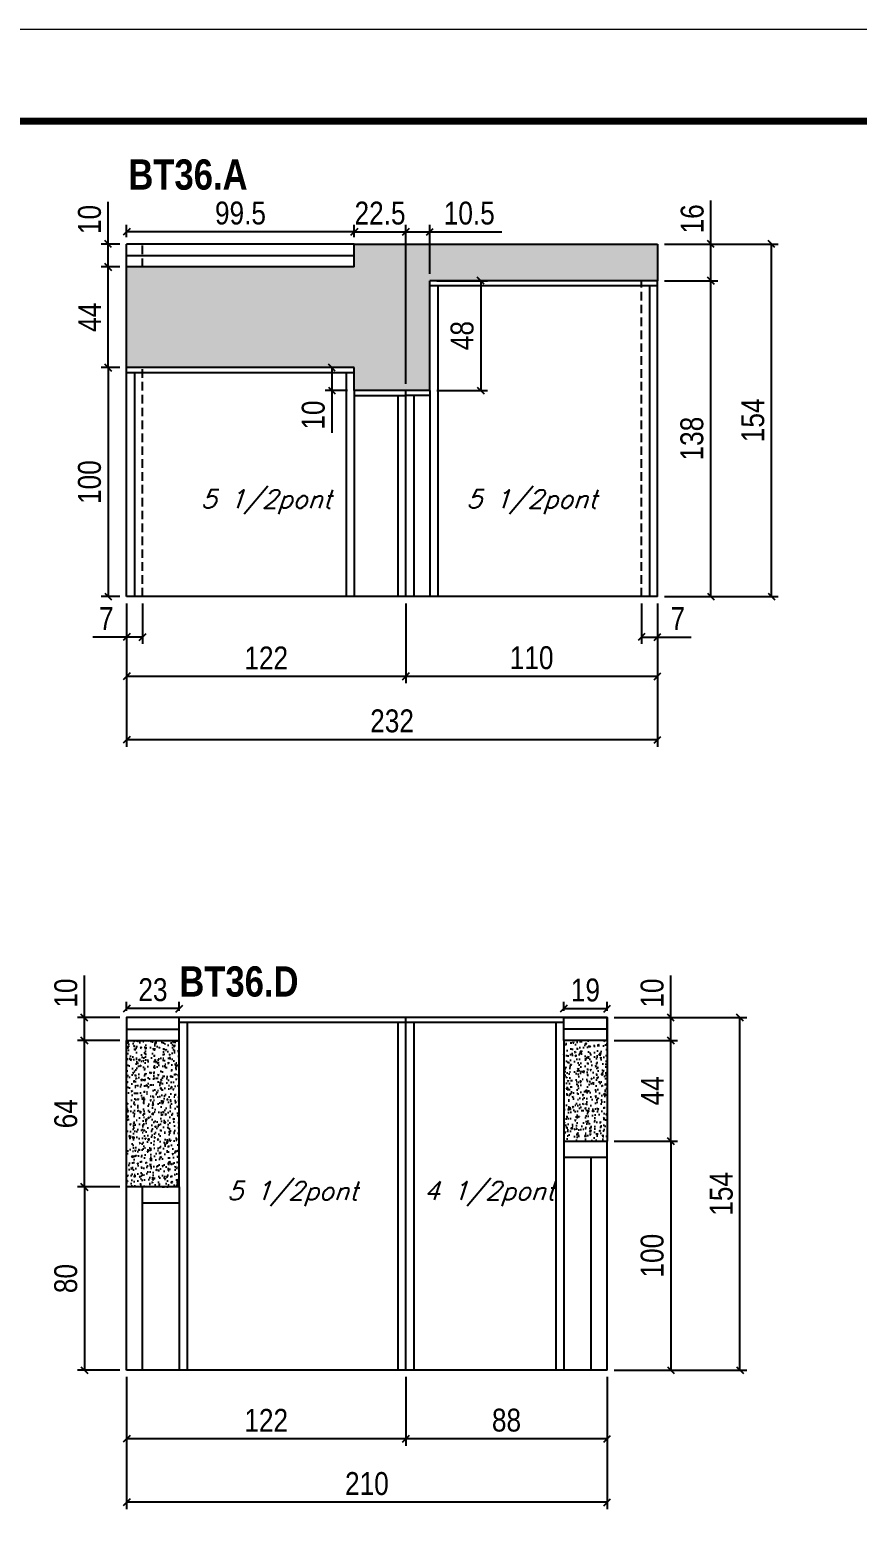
# Model space of a CAD drawing. Extents: x 3309 to 9590, y -2522 to 14608.
# Drawn here: x 7258 to 7619, y 5920 to 6568 of the extents above; entities that cross this region are included whole.
import ezdxf

# ---------------------------------------------------------------- set-up
doc = ezdxf.new("R2010")
doc.units = 0
doc.linetypes.add('DASHED', pattern=[0.75, 0.5, -0.25])
doc.linetypes.add('HIDDEN', pattern=[0.375, 0.25, -0.125])
for name, color, linetype in [('COTA', 241, 'Continuous'), ('NOMENCLATURA', 7, 'Continuous'), ('Painéis', 200, 'Continuous'), ('SARR_2.2x10', 60, 'Continuous'), ('SARR_2.2x7', 40, 'Continuous'), ('SARR_3.5x7', 81, 'Continuous'), ('texto', 7, 'Continuous')]:
    doc.layers.add(name, color=color, linetype=linetype)
doc.layers.add('Folhas', color=255, linetype='Continuous', lineweight=9)
doc.layers.add('SARRAFO DE PRESSAO', color=251, linetype='DASHED', lineweight=9)
doc.styles.add('COTA TECNICA', font='techl___.ttf', dxfattribs={"height": 10})
doc.styles.add('Romans', font='romans.shx')
doc.styles.add('TECNICA', font='techb___.ttf', dxfattribs={"height": 10})
doc.dimstyles.new('PAINEL', dxfattribs={"dimtxt": 10, "dimasz": 3, "dimexe": 3, "dimexo": 3, "dimgap": 3, "dimtad": 1, "dimdec": 1, "dimzin": 12, "dimdsep": 46, "dimtxsty": 'COTA TECNICA', "dimblk1": 'OBLIQUE', "dimblk2": 'OBLIQUE', "dimsah": 1, "dimcen": 0.9, "dimclrd": 4, "dimclre": 4, "dimclrt": 240, "dimadec": 1, "dimazin": 3, "dimtfac": 1, "dimtdec": 1, "dimtmove": 0, "dimatfit": 3, "dimfxl": 1, "dimtolj": 1, "dimtzin": 12, "dimarcsym": 0})

# ---------------------------------------------------------------- blocks, each defined once
blk = doc.blocks.new('9999999999')
at = {"layer": 'Folhas'}
blk.add_lwpolyline([(98138.98, 34190.21), (99623.98, 34190.21), (99623.98, 35240.21), (98138.98, 35240.21)], close=True, dxfattribs=at)
at = {"layer": 'Folhas', "color": 30, "const_width": 3}
blk.add_lwpolyline([(98213.98, 34230.21), (99583.98, 34230.21), (99583.98, 35200.21), (98213.98, 35200.21)], close=True, dxfattribs=at)
blk = doc.blocks.new('_Oblique')
at = {"color": 0, "linetype": 'ByBlock', "lineweight": -2}
blk.add_line((-0.5, -0.5), (0.5, 0.5), dxfattribs=at)
blk = doc.blocks.new('*D968')
at = {"layer": 'COTA', "color": 4, "linetype": 'ByBlock', "lineweight": -2, "transparency": 16777216}
for p, q in [((7422.17, 6317.17), (7422.17, 6282.29)), ((7532.17, 6317.17), (7532.17, 6282.29)), ((7532.17, 6285.29), (7422.17, 6285.29))]:
    blk.add_line(p, q, dxfattribs=at)
at = {"layer": 'Defpoints', "color": 0, "linetype": 'ByBlock', "transparency": 16777216}
for p in [(7422.17, 6320.17), (7532.17, 6320.17), (7422.17, 6285.29)]:
    blk.add_point(p, dxfattribs=at)
at = {"layer": 'COTA', "color": 4, "linetype": 'ByBlock', "lineweight": -2, "transparency": 16777216, "xscale": 3, "yscale": 3, "zscale": 3, "rotation": 180}
blk.add_blockref('_Oblique', (7422.17, 6285.29), dxfattribs=at)
at = {"layer": 'COTA', "color": 4, "linetype": 'ByBlock', "lineweight": -2, "transparency": 16777216, "xscale": 3, "yscale": 3, "zscale": 3}
blk.add_blockref('_Oblique', (7532.17, 6285.29), dxfattribs=at)
at = {"layer": 'COTA', "color": 240, "linetype": 'ByBlock', "transparency": 16777216, "insert": (7477.17, 6293.39), "char_height": 10, "attachment_point": 5, "style": 'COTA TECNICA'}
blk.add_mtext('\\A1;110', dxfattribs=at)
blk = doc.blocks.new('*D969')
at = {"layer": 'COTA', "color": 4, "linetype": 'ByBlock', "lineweight": -2, "transparency": 16777216}
for p, q in [((7300.17, 6317.17), (7300.17, 6282.29)), ((7422.17, 6317.17), (7422.17, 6282.29)), ((7422.17, 6285.29), (7300.17, 6285.29))]:
    blk.add_line(p, q, dxfattribs=at)
at = {"layer": 'Defpoints', "color": 0, "linetype": 'ByBlock', "transparency": 16777216}
for p in [(7300.17, 6320.17), (7422.17, 6320.17), (7300.17, 6285.29)]:
    blk.add_point(p, dxfattribs=at)
at = {"layer": 'COTA', "color": 4, "linetype": 'ByBlock', "lineweight": -2, "transparency": 16777216, "xscale": 3, "yscale": 3, "zscale": 3, "rotation": 180}
blk.add_blockref('_Oblique', (7300.17, 6285.29), dxfattribs=at)
at = {"layer": 'COTA', "color": 4, "linetype": 'ByBlock', "lineweight": -2, "transparency": 16777216, "xscale": 3, "yscale": 3, "zscale": 3}
blk.add_blockref('_Oblique', (7422.17, 6285.29), dxfattribs=at)
at = {"layer": 'COTA', "color": 240, "linetype": 'ByBlock', "transparency": 16777216, "insert": (7361.17, 6293.35), "char_height": 10, "attachment_point": 5, "style": 'COTA TECNICA'}
blk.add_mtext('\\A1;122', dxfattribs=at)
blk = doc.blocks.new('*D970')
at = {"layer": 'COTA', "color": 4, "linetype": 'ByBlock', "lineweight": -2, "transparency": 16777216}
for p, q in [((7300.17, 6317.17), (7300.17, 6254.58)), ((7532.17, 6317.17), (7532.17, 6254.58)), ((7532.17, 6257.58), (7300.17, 6257.58))]:
    blk.add_line(p, q, dxfattribs=at)
at = {"layer": 'Defpoints', "color": 0, "linetype": 'ByBlock', "transparency": 16777216}
for p in [(7300.17, 6320.17), (7532.17, 6320.17), (7300.17, 6257.58)]:
    blk.add_point(p, dxfattribs=at)
at = {"layer": 'COTA', "color": 4, "linetype": 'ByBlock', "lineweight": -2, "transparency": 16777216, "xscale": 3, "yscale": 3, "zscale": 3, "rotation": 180}
blk.add_blockref('_Oblique', (7300.17, 6257.58), dxfattribs=at)
at = {"layer": 'COTA', "color": 4, "linetype": 'ByBlock', "lineweight": -2, "transparency": 16777216, "xscale": 3, "yscale": 3, "zscale": 3}
blk.add_blockref('_Oblique', (7532.17, 6257.58), dxfattribs=at)
at = {"layer": 'COTA', "color": 240, "linetype": 'ByBlock', "transparency": 16777216, "insert": (7416.17, 6265.8), "char_height": 10, "attachment_point": 5, "style": 'COTA TECNICA'}
blk.add_mtext('\\A1;232', dxfattribs=at)
blk = doc.blocks.new('*D971')
at = {"layer": 'COTA', "color": 4, "lineweight": -2, "transparency": 16777216}
for p, q in [((7535.17, 6458.17), (7558.47, 6458.17)), ((7555.47, 6320.17), (7555.47, 6458.17)), ((7535.17, 6320.17), (7558.47, 6320.17))]:
    blk.add_line(p, q, dxfattribs=at)
at = {"layer": 'Defpoints', "color": 0, "transparency": 16777216}
for p in [(7532.17, 6458.17), (7555.47, 6458.17), (7532.17, 6320.17)]:
    blk.add_point(p, dxfattribs=at)
at = {"layer": 'COTA', "color": 4, "lineweight": -2, "transparency": 16777216, "xscale": 3, "yscale": 3, "zscale": 3}
for p, rotation in [((7555.47, 6458.17), 90), ((7555.47, 6320.17), 270)]:
    blk.add_blockref('_Oblique', p, dxfattribs=dict(at, rotation=rotation))
at = {"layer": 'COTA', "color": 240, "transparency": 16777216, "insert": (7547.23, 6389.17), "char_height": 10, "attachment_point": 5, "rotation": 90, "style": 'COTA TECNICA'}
blk.add_mtext('\\A1;138', dxfattribs=at)
blk = doc.blocks.new('*D972')
at = {"layer": 'COTA', "color": 4, "lineweight": -2, "transparency": 16777216}
for p, q in [((7300.17, 6317.17), (7300.17, 6299.47)), ((7307.17, 6317.17), (7307.17, 6299.47)), ((7300.17, 6302.47), (7285.44, 6302.47)), ((7307.17, 6302.47), (7300.17, 6302.47))]:
    blk.add_line(p, q, dxfattribs=at)
at = {"layer": 'Defpoints', "color": 0, "transparency": 16777216}
for p in [(7300.17, 6320.17), (7307.17, 6320.17), (7300.17, 6302.47)]:
    blk.add_point(p, dxfattribs=at)
at = {"layer": 'COTA', "color": 4, "lineweight": -2, "transparency": 16777216, "xscale": 3, "yscale": 3, "zscale": 3, "rotation": 180}
blk.add_blockref('_Oblique', (7300.17, 6302.47), dxfattribs=at)
at = {"layer": 'COTA', "color": 4, "lineweight": -2, "transparency": 16777216, "xscale": 3, "yscale": 3, "zscale": 3}
blk.add_blockref('_Oblique', (7307.17, 6302.47), dxfattribs=at)
at = {"layer": 'COTA', "color": 240, "transparency": 16777216, "insert": (7291.3, 6310.54), "char_height": 10, "attachment_point": 5, "style": 'COTA TECNICA'}
blk.add_mtext('\\A1;7', dxfattribs=at)
blk = doc.blocks.new('*D973')
at = {"layer": 'COTA', "color": 4, "lineweight": -2, "transparency": 16777216}
for p, q in [((7525.17, 6317.17), (7525.17, 6299.47)), ((7532.17, 6317.17), (7532.17, 6299.47)), ((7525.17, 6302.47), (7532.17, 6302.47)), ((7532.17, 6302.47), (7546.9, 6302.47))]:
    blk.add_line(p, q, dxfattribs=at)
at = {"layer": 'Defpoints', "color": 0, "transparency": 16777216}
for p in [(7525.17, 6320.17), (7532.17, 6320.17), (7532.17, 6302.47)]:
    blk.add_point(p, dxfattribs=at)
at = {"layer": 'COTA', "color": 4, "lineweight": -2, "transparency": 16777216, "xscale": 3, "yscale": 3, "zscale": 3, "rotation": 180}
blk.add_blockref('_Oblique', (7525.17, 6302.47), dxfattribs=at)
at = {"layer": 'COTA', "color": 4, "lineweight": -2, "transparency": 16777216, "xscale": 3, "yscale": 3, "zscale": 3}
blk.add_blockref('_Oblique', (7532.17, 6302.47), dxfattribs=at)
at = {"layer": 'COTA', "color": 240, "transparency": 16777216, "insert": (7541.03, 6310.54), "char_height": 10, "attachment_point": 5, "style": 'COTA TECNICA'}
blk.add_mtext('\\A1;7', dxfattribs=at)
blk = doc.blocks.new('*D974')
at = {"layer": 'COTA', "color": 4, "lineweight": -2, "transparency": 16777216}
for p, q in [((7555.47, 6474.17), (7555.47, 6493.19)), ((7535.17, 6474.17), (7558.47, 6474.17)), ((7555.47, 6458.17), (7555.47, 6474.17)), ((7535.17, 6458.17), (7558.47, 6458.17))]:
    blk.add_line(p, q, dxfattribs=at)
at = {"layer": 'Defpoints', "color": 0, "transparency": 16777216}
for p in [(7532.17, 6474.17), (7555.47, 6474.17), (7532.17, 6458.17)]:
    blk.add_point(p, dxfattribs=at)
at = {"layer": 'COTA', "color": 4, "lineweight": -2, "transparency": 16777216, "xscale": 3, "yscale": 3, "zscale": 3}
for p, rotation in [((7555.47, 6474.17), 90), ((7555.47, 6458.17), 270)]:
    blk.add_blockref('_Oblique', p, dxfattribs=dict(at, rotation=rotation))
at = {"layer": 'COTA', "color": 240, "transparency": 16777216, "insert": (7547.37, 6485.18), "char_height": 10, "attachment_point": 5, "rotation": 90, "style": 'COTA TECNICA'}
blk.add_mtext('\\A1;16', dxfattribs=at)
blk = doc.blocks.new('*D975')
at = {"layer": 'COTA', "color": 4, "lineweight": -2, "transparency": 16777216}
for p, q in [((7297.17, 6420.17), (7289.09, 6420.17)), ((7292.09, 6420.17), (7292.09, 6320.17)), ((7297.17, 6320.17), (7289.09, 6320.17))]:
    blk.add_line(p, q, dxfattribs=at)
at = {"layer": 'Defpoints', "color": 0, "transparency": 16777216}
for p in [(7300.17, 6420.17), (7292.09, 6320.17), (7300.17, 6320.17)]:
    blk.add_point(p, dxfattribs=at)
at = {"layer": 'COTA', "color": 4, "lineweight": -2, "transparency": 16777216, "xscale": 3, "yscale": 3, "zscale": 3}
for p, rotation in [((7292.09, 6420.17), 90), ((7292.09, 6320.17), 270)]:
    blk.add_blockref('_Oblique', p, dxfattribs=dict(at, rotation=rotation))
at = {"layer": 'COTA', "color": 240, "transparency": 16777216, "insert": (7283.99, 6370.17), "char_height": 10, "attachment_point": 5, "rotation": 90, "style": 'COTA TECNICA'}
blk.add_mtext('\\A1;100', dxfattribs=at)
blk = doc.blocks.new('*D976')
at = {"layer": 'COTA', "color": 4, "lineweight": -2, "transparency": 16777216}
for p, q in [((7297.17, 6464.17), (7289.09, 6464.17)), ((7292.09, 6420.17), (7292.09, 6464.17)), ((7297.17, 6420.17), (7289.09, 6420.17))]:
    blk.add_line(p, q, dxfattribs=at)
at = {"layer": 'Defpoints', "color": 0, "transparency": 16777216}
for p in [(7292.09, 6464.17), (7300.17, 6464.17), (7300.17, 6420.17)]:
    blk.add_point(p, dxfattribs=at)
at = {"layer": 'COTA', "color": 4, "lineweight": -2, "transparency": 16777216, "xscale": 3, "yscale": 3, "zscale": 3}
for p, rotation in [((7292.09, 6464.17), 90), ((7292.09, 6420.17), 270)]:
    blk.add_blockref('_Oblique', p, dxfattribs=dict(at, rotation=rotation))
at = {"layer": 'COTA', "color": 240, "transparency": 16777216, "insert": (7284.02, 6442.17), "char_height": 10, "attachment_point": 5, "rotation": 90, "style": 'COTA TECNICA'}
blk.add_mtext('\\A1;44', dxfattribs=at)
blk = doc.blocks.new('*D977')
at = {"layer": 'COTA', "color": 4, "lineweight": -2, "transparency": 16777216}
for p, q in [((7292.09, 6474.17), (7292.09, 6492.6)), ((7297.17, 6474.17), (7289.09, 6474.17)), ((7292.09, 6464.17), (7292.09, 6474.17)), ((7297.17, 6464.17), (7289.09, 6464.17))]:
    blk.add_line(p, q, dxfattribs=at)
at = {"layer": 'Defpoints', "color": 0, "transparency": 16777216}
for p in [(7292.09, 6474.17), (7300.17, 6474.17), (7300.17, 6464.17)]:
    blk.add_point(p, dxfattribs=at)
at = {"layer": 'COTA', "color": 4, "lineweight": -2, "transparency": 16777216, "xscale": 3, "yscale": 3, "zscale": 3}
for p, rotation in [((7292.09, 6474.17), 90), ((7292.09, 6464.17), 270)]:
    blk.add_blockref('_Oblique', p, dxfattribs=dict(at, rotation=rotation))
at = {"layer": 'COTA', "color": 240, "transparency": 16777216, "insert": (7283.99, 6484.89), "char_height": 10, "attachment_point": 5, "rotation": 90, "style": 'COTA TECNICA'}
blk.add_mtext('\\A1;10', dxfattribs=at)
blk = doc.blocks.new('*D978')
at = {"layer": 'COTA', "color": 4, "lineweight": -2, "transparency": 16777216}
for p, q in [((7300.17, 6477.17), (7300.17, 6482.52)), ((7399.67, 6479.52), (7300.17, 6479.52)), ((7399.67, 6477.17), (7399.67, 6482.52))]:
    blk.add_line(p, q, dxfattribs=at)
at = {"layer": 'Defpoints', "color": 0, "transparency": 16777216}
for p in [(7300.17, 6479.52), (7300.17, 6474.17), (7399.67, 6474.17)]:
    blk.add_point(p, dxfattribs=at)
at = {"layer": 'COTA', "color": 4, "lineweight": -2, "transparency": 16777216, "xscale": 3, "yscale": 3, "zscale": 3, "rotation": 180}
blk.add_blockref('_Oblique', (7300.17, 6479.52), dxfattribs=at)
at = {"layer": 'COTA', "color": 4, "lineweight": -2, "transparency": 16777216, "xscale": 3, "yscale": 3, "zscale": 3}
blk.add_blockref('_Oblique', (7399.67, 6479.52), dxfattribs=at)
at = {"layer": 'COTA', "color": 240, "transparency": 16777216, "insert": (7349.92, 6487.66), "char_height": 10, "attachment_point": 5, "style": 'COTA TECNICA'}
blk.add_mtext('\\A1;99.5', dxfattribs=at)
blk = doc.blocks.new('*D979')
at = {"layer": 'COTA', "color": 4, "lineweight": -2, "transparency": 16777216}
for p, q in [((7399.67, 6477.17), (7399.67, 6482.52)), ((7399.67, 6479.52), (7422.17, 6479.52)), ((7422.17, 6413.17), (7422.17, 6482.52))]:
    blk.add_line(p, q, dxfattribs=at)
at = {"layer": 'Defpoints', "color": 0, "transparency": 16777216}
for p in [(7422.17, 6479.52), (7399.67, 6474.17), (7422.17, 6410.17)]:
    blk.add_point(p, dxfattribs=at)
at = {"layer": 'COTA', "color": 4, "lineweight": -2, "transparency": 16777216, "xscale": 3, "yscale": 3, "zscale": 3, "rotation": 180}
blk.add_blockref('_Oblique', (7399.67, 6479.52), dxfattribs=at)
at = {"layer": 'COTA', "color": 4, "lineweight": -2, "transparency": 16777216, "xscale": 3, "yscale": 3, "zscale": 3}
blk.add_blockref('_Oblique', (7422.17, 6479.52), dxfattribs=at)
at = {"layer": 'COTA', "color": 240, "transparency": 16777216, "insert": (7410.92, 6487.63), "char_height": 10, "attachment_point": 5, "style": 'COTA TECNICA'}
blk.add_mtext('\\A1;22.5', dxfattribs=at)
blk = doc.blocks.new('*D980')
at = {"layer": 'COTA', "color": 4, "lineweight": -2, "transparency": 16777216}
for p, q in [((7422.17, 6413.17), (7422.17, 6482.52)), ((7422.17, 6479.52), (7432.67, 6479.52)), ((7432.67, 6461.17), (7432.67, 6482.52)), ((7432.67, 6479.52), (7464.15, 6479.52))]:
    blk.add_line(p, q, dxfattribs=at)
at = {"layer": 'Defpoints', "color": 0, "transparency": 16777216}
for p in [(7432.67, 6479.52), (7432.67, 6458.17), (7422.17, 6410.17)]:
    blk.add_point(p, dxfattribs=at)
at = {"layer": 'COTA', "color": 4, "lineweight": -2, "transparency": 16777216, "xscale": 3, "yscale": 3, "zscale": 3, "rotation": 180}
blk.add_blockref('_Oblique', (7422.17, 6479.52), dxfattribs=at)
at = {"layer": 'COTA', "color": 4, "lineweight": -2, "transparency": 16777216, "xscale": 3, "yscale": 3, "zscale": 3}
blk.add_blockref('_Oblique', (7432.67, 6479.52), dxfattribs=at)
at = {"layer": 'COTA', "color": 240, "transparency": 16777216, "insert": (7449.91, 6487.63), "char_height": 10, "attachment_point": 5, "style": 'COTA TECNICA'}
blk.add_mtext('\\A1;10.5', dxfattribs=at)
blk = doc.blocks.new('*D981')
at = {"layer": 'COTA', "color": 4, "lineweight": -2, "transparency": 16777216}
for p, q in [((7396.67, 6420.17), (7386.87, 6420.17)), ((7389.87, 6420.17), (7389.87, 6410.17)), ((7396.67, 6410.17), (7386.87, 6410.17)), ((7389.87, 6410.17), (7389.87, 6391.74))]:
    blk.add_line(p, q, dxfattribs=at)
at = {"layer": 'Defpoints', "color": 0, "transparency": 16777216}
for p in [(7399.67, 6420.17), (7389.87, 6410.17), (7399.67, 6410.17)]:
    blk.add_point(p, dxfattribs=at)
at = {"layer": 'COTA', "color": 4, "lineweight": -2, "transparency": 16777216, "xscale": 3, "yscale": 3, "zscale": 3}
for p, rotation in [((7389.87, 6420.17), 90), ((7389.87, 6410.17), 270)]:
    blk.add_blockref('_Oblique', p, dxfattribs=dict(at, rotation=rotation))
at = {"layer": 'COTA', "color": 240, "transparency": 16777216, "insert": (7381.77, 6399.46), "char_height": 10, "attachment_point": 5, "rotation": 90, "style": 'COTA TECNICA'}
blk.add_mtext('\\A1;10', dxfattribs=at)
blk = doc.blocks.new('*D982')
at = {"layer": 'COTA', "color": 4, "lineweight": -2, "transparency": 16777216}
for p, q in [((7435.67, 6458.17), (7457.89, 6458.17)), ((7454.89, 6458.17), (7454.89, 6410.17)), ((7435.67, 6410.17), (7457.89, 6410.17))]:
    blk.add_line(p, q, dxfattribs=at)
at = {"layer": 'Defpoints', "color": 0, "transparency": 16777216}
for p in [(7432.67, 6458.17), (7432.67, 6410.17), (7454.89, 6410.17)]:
    blk.add_point(p, dxfattribs=at)
at = {"layer": 'COTA', "color": 4, "lineweight": -2, "transparency": 16777216, "xscale": 3, "yscale": 3, "zscale": 3}
for p, rotation in [((7454.89, 6458.17), 90), ((7454.89, 6410.17), 270)]:
    blk.add_blockref('_Oblique', p, dxfattribs=dict(at, rotation=rotation))
at = {"layer": 'COTA', "color": 240, "transparency": 16777216, "insert": (7446.8, 6434.17), "char_height": 10, "attachment_point": 5, "rotation": 90, "style": 'COTA TECNICA'}
blk.add_mtext('\\A1;48', dxfattribs=at)
blk = doc.blocks.new('*D983')
at = {"layer": 'COTA', "color": 4, "lineweight": -2, "transparency": 16777216}
for p, q in [((7535.17, 6474.17), (7584.96, 6474.17)), ((7581.96, 6320.17), (7581.96, 6474.17)), ((7535.17, 6320.17), (7584.96, 6320.17))]:
    blk.add_line(p, q, dxfattribs=at)
at = {"layer": 'Defpoints', "color": 0, "transparency": 16777216}
for p in [(7532.17, 6474.17), (7581.96, 6474.17), (7532.17, 6320.17)]:
    blk.add_point(p, dxfattribs=at)
at = {"layer": 'COTA', "color": 4, "lineweight": -2, "transparency": 16777216, "xscale": 3, "yscale": 3, "zscale": 3}
for p, rotation in [((7581.96, 6474.17), 90), ((7581.96, 6320.17), 270)]:
    blk.add_blockref('_Oblique', p, dxfattribs=dict(at, rotation=rotation))
at = {"layer": 'COTA', "color": 240, "transparency": 16777216, "insert": (7573.85, 6397.17), "char_height": 10, "attachment_point": 5, "rotation": 90, "style": 'COTA TECNICA'}
blk.add_mtext('\\A1;154', dxfattribs=at)
blk = doc.blocks.new('*D1002')
at = {"layer": 'COTA', "color": 4, "linetype": 'ByBlock', "lineweight": -2, "transparency": 16777216}
for p, q in [((7422.17, 5979.23), (7422.17, 5949.22)), ((7510.17, 5979.23), (7510.17, 5949.22)), ((7510.17, 5952.22), (7422.17, 5952.22))]:
    blk.add_line(p, q, dxfattribs=at)
at = {"layer": 'Defpoints', "color": 0, "linetype": 'ByBlock', "transparency": 16777216}
for p in [(7422.17, 5982.23), (7510.17, 5982.23), (7422.17, 5952.22)]:
    blk.add_point(p, dxfattribs=at)
at = {"layer": 'COTA', "color": 4, "linetype": 'ByBlock', "lineweight": -2, "transparency": 16777216, "xscale": 3, "yscale": 3, "zscale": 3, "rotation": 180}
blk.add_blockref('_Oblique', (7422.17, 5952.22), dxfattribs=at)
at = {"layer": 'COTA', "color": 4, "linetype": 'ByBlock', "lineweight": -2, "transparency": 16777216, "xscale": 3, "yscale": 3, "zscale": 3}
blk.add_blockref('_Oblique', (7510.17, 5952.22), dxfattribs=at)
at = {"layer": 'COTA', "color": 240, "linetype": 'ByBlock', "transparency": 16777216, "insert": (7466.17, 5960.32), "char_height": 10, "attachment_point": 5, "style": 'COTA TECNICA'}
blk.add_mtext('\\A1;88', dxfattribs=at)
blk = doc.blocks.new('*D1003')
at = {"layer": 'COTA', "color": 4, "linetype": 'ByBlock', "lineweight": -2, "transparency": 16777216}
for p, q in [((7300.17, 5979.23), (7300.17, 5949.22)), ((7422.17, 5979.23), (7422.17, 5949.22)), ((7422.17, 5952.22), (7300.17, 5952.22))]:
    blk.add_line(p, q, dxfattribs=at)
at = {"layer": 'Defpoints', "color": 0, "linetype": 'ByBlock', "transparency": 16777216}
for p in [(7300.17, 5982.23), (7422.17, 5982.23), (7300.17, 5952.22)]:
    blk.add_point(p, dxfattribs=at)
at = {"layer": 'COTA', "color": 4, "linetype": 'ByBlock', "lineweight": -2, "transparency": 16777216, "xscale": 3, "yscale": 3, "zscale": 3, "rotation": 180}
blk.add_blockref('_Oblique', (7300.17, 5952.22), dxfattribs=at)
at = {"layer": 'COTA', "color": 4, "linetype": 'ByBlock', "lineweight": -2, "transparency": 16777216, "xscale": 3, "yscale": 3, "zscale": 3}
blk.add_blockref('_Oblique', (7422.17, 5952.22), dxfattribs=at)
at = {"layer": 'COTA', "color": 240, "linetype": 'ByBlock', "transparency": 16777216, "insert": (7361.17, 5960.28), "char_height": 10, "attachment_point": 5, "style": 'COTA TECNICA'}
blk.add_mtext('\\A1;122', dxfattribs=at)
blk = doc.blocks.new('*D1008')
at = {"layer": 'COTA', "color": 4, "linetype": 'ByBlock', "lineweight": -2, "transparency": 16777216}
for p, q in [((7300.17, 5979.23), (7300.17, 5921.51)), ((7510.17, 5979.23), (7510.17, 5921.51)), ((7510.17, 5924.51), (7300.17, 5924.51))]:
    blk.add_line(p, q, dxfattribs=at)
at = {"layer": 'Defpoints', "color": 0, "linetype": 'ByBlock', "transparency": 16777216}
for p in [(7300.17, 5982.23), (7510.17, 5982.23), (7300.17, 5924.51)]:
    blk.add_point(p, dxfattribs=at)
at = {"layer": 'COTA', "color": 4, "linetype": 'ByBlock', "lineweight": -2, "transparency": 16777216, "xscale": 3, "yscale": 3, "zscale": 3, "rotation": 180}
blk.add_blockref('_Oblique', (7300.17, 5924.51), dxfattribs=at)
at = {"layer": 'COTA', "color": 4, "linetype": 'ByBlock', "lineweight": -2, "transparency": 16777216, "xscale": 3, "yscale": 3, "zscale": 3}
blk.add_blockref('_Oblique', (7510.17, 5924.51), dxfattribs=at)
at = {"layer": 'COTA', "color": 240, "linetype": 'ByBlock', "transparency": 16777216, "insert": (7405.17, 5932.61), "char_height": 10, "attachment_point": 5, "style": 'COTA TECNICA'}
blk.add_mtext('\\A1;210', dxfattribs=at)
blk = doc.blocks.new('*D1005')
at = {"layer": 'COTA', "color": 4, "lineweight": -2, "transparency": 16777216}
for p, q in [((7297.17, 6062.23), (7278.73, 6062.23)), ((7281.73, 6062.23), (7281.73, 5982.23)), ((7297.17, 5982.23), (7278.73, 5982.23))]:
    blk.add_line(p, q, dxfattribs=at)
at = {"layer": 'Defpoints', "color": 0, "transparency": 16777216}
for p in [(7300.17, 6062.23), (7281.73, 5982.23), (7300.17, 5982.23)]:
    blk.add_point(p, dxfattribs=at)
at = {"layer": 'COTA', "color": 4, "lineweight": -2, "transparency": 16777216, "xscale": 3, "yscale": 3, "zscale": 3}
for p, rotation in [((7281.73, 6062.23), 90), ((7281.73, 5982.23), 270)]:
    blk.add_blockref('_Oblique', p, dxfattribs=dict(at, rotation=rotation))
at = {"layer": 'COTA', "color": 240, "transparency": 16777216, "insert": (7273.61, 6022.23), "char_height": 10, "attachment_point": 5, "rotation": 90, "style": 'COTA TECNICA'}
blk.add_mtext('\\A1;80', dxfattribs=at)
blk = doc.blocks.new('*D1006')
at = {"layer": 'COTA', "color": 4, "lineweight": -2, "transparency": 16777216}
for p, q in [((7297.17, 6126.23), (7278.73, 6126.23)), ((7281.73, 6062.23), (7281.73, 6126.23)), ((7297.17, 6062.23), (7278.73, 6062.23))]:
    blk.add_line(p, q, dxfattribs=at)
at = {"layer": 'Defpoints', "color": 0, "transparency": 16777216}
for p in [(7281.73, 6126.23), (7300.17, 6126.23), (7300.17, 6062.23)]:
    blk.add_point(p, dxfattribs=at)
at = {"layer": 'COTA', "color": 4, "lineweight": -2, "transparency": 16777216, "xscale": 3, "yscale": 3, "zscale": 3}
for p, rotation in [((7281.73, 6126.23), 90), ((7281.73, 6062.23), 270)]:
    blk.add_blockref('_Oblique', p, dxfattribs=dict(at, rotation=rotation))
at = {"layer": 'COTA', "color": 240, "transparency": 16777216, "insert": (7273.63, 6094.23), "char_height": 10, "attachment_point": 5, "rotation": 90, "style": 'COTA TECNICA'}
blk.add_mtext('\\A1;64', dxfattribs=at)
blk = doc.blocks.new('*D1007')
at = {"layer": 'COTA', "color": 4, "lineweight": -2, "transparency": 16777216}
for p, q in [((7281.73, 6136.23), (7281.73, 6154.66)), ((7297.17, 6136.23), (7278.73, 6136.23)), ((7281.73, 6126.23), (7281.73, 6136.23)), ((7297.17, 6126.23), (7278.73, 6126.23))]:
    blk.add_line(p, q, dxfattribs=at)
at = {"layer": 'Defpoints', "color": 0, "transparency": 16777216}
for p in [(7281.73, 6136.23), (7300.17, 6136.23), (7300.17, 6126.23)]:
    blk.add_point(p, dxfattribs=at)
at = {"layer": 'COTA', "color": 4, "lineweight": -2, "transparency": 16777216, "xscale": 3, "yscale": 3, "zscale": 3}
for p, rotation in [((7281.73, 6136.23), 90), ((7281.73, 6126.23), 270)]:
    blk.add_blockref('_Oblique', p, dxfattribs=dict(at, rotation=rotation))
at = {"layer": 'COTA', "color": 240, "transparency": 16777216, "insert": (7273.63, 6146.95), "char_height": 10, "attachment_point": 5, "rotation": 90, "style": 'COTA TECNICA'}
blk.add_mtext('\\A1;10', dxfattribs=at)
blk = doc.blocks.new('*D1004')
at = {"layer": 'COTA', "color": 4, "lineweight": -2, "transparency": 16777216}
for p, q in [((7300.17, 6139.23), (7300.17, 6143.15)), ((7323.17, 6139.23), (7323.17, 6143.15)), ((7323.17, 6140.15), (7300.17, 6140.15))]:
    blk.add_line(p, q, dxfattribs=at)
at = {"layer": 'Defpoints', "color": 0, "transparency": 16777216}
for p in [(7300.17, 6140.15), (7300.17, 6136.23), (7323.17, 6136.23)]:
    blk.add_point(p, dxfattribs=at)
at = {"layer": 'COTA', "color": 4, "lineweight": -2, "transparency": 16777216, "xscale": 3, "yscale": 3, "zscale": 3, "rotation": 180}
blk.add_blockref('_Oblique', (7300.17, 6140.15), dxfattribs=at)
at = {"layer": 'COTA', "color": 4, "lineweight": -2, "transparency": 16777216, "xscale": 3, "yscale": 3, "zscale": 3}
blk.add_blockref('_Oblique', (7323.17, 6140.15), dxfattribs=at)
at = {"layer": 'COTA', "color": 240, "transparency": 16777216, "insert": (7311.67, 6148.37), "char_height": 10, "attachment_point": 5, "style": 'COTA TECNICA'}
blk.add_mtext('\\A1;23', dxfattribs=at)
blk = doc.blocks.new('*D1009')
at = {"layer": 'COTA', "color": 4, "lineweight": -2, "transparency": 16777216}
for p, q in [((7491.17, 6139.23), (7491.17, 6143.15)), ((7510.17, 6139.23), (7510.17, 6143.15)), ((7491.17, 6140.15), (7510.17, 6140.15))]:
    blk.add_line(p, q, dxfattribs=at)
at = {"layer": 'Defpoints', "color": 0, "transparency": 16777216}
for p in [(7491.17, 6136.23), (7510.17, 6140.15), (7510.17, 6136.23)]:
    blk.add_point(p, dxfattribs=at)
at = {"layer": 'COTA', "color": 4, "lineweight": -2, "transparency": 16777216, "xscale": 3, "yscale": 3, "zscale": 3, "rotation": 180}
blk.add_blockref('_Oblique', (7491.17, 6140.15), dxfattribs=at)
at = {"layer": 'COTA', "color": 4, "lineweight": -2, "transparency": 16777216, "xscale": 3, "yscale": 3, "zscale": 3}
blk.add_blockref('_Oblique', (7510.17, 6140.15), dxfattribs=at)
at = {"layer": 'COTA', "color": 240, "transparency": 16777216, "insert": (7500.67, 6148.24), "char_height": 10, "attachment_point": 5, "style": 'COTA TECNICA'}
blk.add_mtext('\\A1;19', dxfattribs=at)
blk = doc.blocks.new('*D1010')
at = {"layer": 'COTA', "color": 4, "lineweight": -2, "transparency": 16777216}
for p, q in [((7513.17, 6136.23), (7571.21, 6136.23)), ((7568.21, 5982.23), (7568.21, 6136.23)), ((7513.17, 5982.23), (7571.21, 5982.23))]:
    blk.add_line(p, q, dxfattribs=at)
at = {"layer": 'Defpoints', "color": 0, "transparency": 16777216}
for p in [(7510.17, 6136.23), (7568.21, 6136.23), (7510.17, 5982.23)]:
    blk.add_point(p, dxfattribs=at)
at = {"layer": 'COTA', "color": 4, "lineweight": -2, "transparency": 16777216, "xscale": 3, "yscale": 3, "zscale": 3}
for p, rotation in [((7568.21, 6136.23), 90), ((7568.21, 5982.23), 270)]:
    blk.add_blockref('_Oblique', p, dxfattribs=dict(at, rotation=rotation))
at = {"layer": 'COTA', "color": 240, "transparency": 16777216, "insert": (7560.1, 6059.23), "char_height": 10, "attachment_point": 5, "rotation": 90, "style": 'COTA TECNICA'}
blk.add_mtext('\\A1;154', dxfattribs=at)
blk = doc.blocks.new('*D1011')
at = {"layer": 'COTA', "color": 4, "lineweight": -2, "transparency": 16777216}
for p, q in [((7513.17, 6082.23), (7540.97, 6082.23)), ((7537.97, 6082.23), (7537.97, 5982.23)), ((7513.17, 5982.23), (7540.97, 5982.23))]:
    blk.add_line(p, q, dxfattribs=at)
at = {"layer": 'Defpoints', "color": 0, "transparency": 16777216}
for p in [(7510.17, 6082.23), (7510.17, 5982.23), (7537.97, 5982.23)]:
    blk.add_point(p, dxfattribs=at)
at = {"layer": 'COTA', "color": 4, "lineweight": -2, "transparency": 16777216, "xscale": 3, "yscale": 3, "zscale": 3}
for p, rotation in [((7537.97, 6082.23), 90), ((7537.97, 5982.23), 270)]:
    blk.add_blockref('_Oblique', p, dxfattribs=dict(at, rotation=rotation))
at = {"layer": 'COTA', "color": 240, "transparency": 16777216, "insert": (7529.87, 6032.23), "char_height": 10, "attachment_point": 5, "rotation": 90, "style": 'COTA TECNICA'}
blk.add_mtext('\\A1;100', dxfattribs=at)
blk = doc.blocks.new('*D1012')
at = {"layer": 'COTA', "color": 4, "lineweight": -2, "transparency": 16777216}
for p, q in [((7513.17, 6126.23), (7540.97, 6126.23)), ((7537.97, 6082.23), (7537.97, 6126.23)), ((7513.17, 6082.23), (7540.97, 6082.23))]:
    blk.add_line(p, q, dxfattribs=at)
at = {"layer": 'Defpoints', "color": 0, "transparency": 16777216}
for p in [(7510.17, 6126.23), (7537.97, 6126.23), (7510.17, 6082.23)]:
    blk.add_point(p, dxfattribs=at)
at = {"layer": 'COTA', "color": 4, "lineweight": -2, "transparency": 16777216, "xscale": 3, "yscale": 3, "zscale": 3}
for p, rotation in [((7537.97, 6126.23), 90), ((7537.97, 6082.23), 270)]:
    blk.add_blockref('_Oblique', p, dxfattribs=dict(at, rotation=rotation))
at = {"layer": 'COTA', "color": 240, "transparency": 16777216, "insert": (7529.9, 6104.23), "char_height": 10, "attachment_point": 5, "rotation": 90, "style": 'COTA TECNICA'}
blk.add_mtext('\\A1;44', dxfattribs=at)
blk = doc.blocks.new('*D1013')
at = {"layer": 'COTA', "color": 4, "lineweight": -2, "transparency": 16777216}
for p, q in [((7537.97, 6136.23), (7537.97, 6154.66)), ((7513.17, 6136.23), (7540.97, 6136.23)), ((7537.97, 6126.23), (7537.97, 6136.23)), ((7513.17, 6126.23), (7540.97, 6126.23))]:
    blk.add_line(p, q, dxfattribs=at)
at = {"layer": 'Defpoints', "color": 0, "transparency": 16777216}
for p in [(7510.17, 6136.23), (7537.97, 6136.23), (7510.17, 6126.23)]:
    blk.add_point(p, dxfattribs=at)
at = {"layer": 'COTA', "color": 4, "lineweight": -2, "transparency": 16777216, "xscale": 3, "yscale": 3, "zscale": 3}
for p, rotation in [((7537.97, 6136.23), 90), ((7537.97, 6126.23), 270)]:
    blk.add_blockref('_Oblique', p, dxfattribs=dict(at, rotation=rotation))
at = {"layer": 'COTA', "color": 240, "transparency": 16777216, "insert": (7529.87, 6146.95), "char_height": 10, "attachment_point": 5, "rotation": 90, "style": 'COTA TECNICA'}
blk.add_mtext('\\A1;10', dxfattribs=at)

msp = doc.modelspace()

# ---------------------------------------------------------------- hatches: boundary and pattern name
at = {"layer": 'COTA'}
h = msp.add_hatch(dxfattribs=at)
h.set_pattern_fill('AR-CONC', color=256, scale=0.03)
h.paths.add_polyline_path([(7432.67, 6458.17), (7532.17, 6458.17), (7532.17, 6474.17), (7399.67, 6474.17), (7399.67, 6464.17), (7300.17, 6464.17), (7300.17, 6420.17), (7399.67, 6420.17), (7399.67, 6410.17), (7432.67, 6410.17)])
h = msp.add_hatch(dxfattribs=at)
h.set_pattern_fill('AR-CONC', color=256, scale=0.03)
h.set_pattern_definition([(50, (1267.884, -59.4024), (5.46554, -0.4781726), [0.5715, -6.2865]), (355, (1267.884, -59.4024), (-1.0573026, 5.7317054), [0.4572, -5.0292175]), (100.451445, (1268.3394, -59.4423), (4.4082374, 5.2535326), [0.4857003, -5.3427073]), (46.1842, (1267.884, -57.8784), (8.132371, -1.26127), [0.85725, -9.42975]), (96.63556, (1268.562, -57.9836), (7.122124, 7.422784), [0.728551, -8.014068]), (351.18415, (1267.884, -57.8784), (7.122124, 7.422784), [0.685799, -7.543792]), (21, (1268.646, -58.2594), (4.5484317, -3.067956), [0.5715, -6.2865]), (326, (1268.646, -58.2594), (1.854061, 5.525639), [0.4572, -5.0292]), (71.451445, (1269.025, -58.515), (6.4024926, 2.457683), [0.4857003, -5.342698]), (37.5, (1267.884, -59.4024), (0.0926581, 2.53665117), [0, -4.96824, 0, -5.1054, 0, -5.04825]), (7.5, (1267.884, -59.4024), (2.0045899, 3.00541724), [0, -2.91084, 0, -4.85394, 0, -1.92405]), (327.5, (1266.1847, -59.4024), (4.06771786, -0.1718623), [0, -1.905, 0, -5.9436, 0, -7.8867]), (317.5, (1265.4227, -59.4024), (4.4438754, 0.7627947), [0, -2.4765, 0, -3.94716, 0, -5.6007])])
h.paths.add_polyline_path([(7323.17, 6126.23), (7300.17, 6126.23), (7300.17, 6062.23), (7323.17, 6062.23)])
h = msp.add_hatch(dxfattribs=at)
h.set_pattern_fill('AR-CONC', color=256, scale=0.03)
h.set_pattern_definition([(50, (0, -59.4024), (5.46554, -0.4781726), [0.5715, -6.2865]), (355, (0, -59.4024), (-1.0573026, 5.7317054), [0.4572, -5.0292175]), (100.451445, (0.4555, -59.4423), (4.4082374, 5.2535326), [0.4857003, -5.3427073]), (46.1842, (0, -57.8784), (8.132371, -1.26127), [0.85725, -9.42975]), (96.63556, (0.678, -57.9836), (7.122124, 7.422784), [0.728551, -8.014068]), (351.18415, (0, -57.8784), (7.122124, 7.422784), [0.685799, -7.543792]), (21, (0.762, -58.2594), (4.5484317, -3.067956), [0.5715, -6.2865]), (326, (0.762, -58.2594), (1.854061, 5.525639), [0.4572, -5.0292]), (71.451445, (1.141, -58.515), (6.4024926, 2.457683), [0.4857003, -5.342698]), (37.5, (0, -59.4024), (0.0926581, 2.53665117), [0, -4.96824, 0, -5.1054, 0, -5.04825]), (7.5, (0, -59.4024), (2.0045899, 3.00541724), [0, -2.91084, 0, -4.85394, 0, -1.92405]), (327.5, (-1.6993, -59.4024), (4.06771786, -0.1718623), [0, -1.905, 0, -5.9436, 0, -7.8867]), (317.5, (-2.4613, -59.4024), (4.4438754, 0.7627947), [0, -2.4765, 0, -3.94716, 0, -5.6007])])
h.paths.add_polyline_path([(7510.17, 6126.23), (7491.17, 6126.23), (7491.17, 6082.23), (7510.17, 6082.23)])

# ---------------------------------------------------------------- linework, layer by layer
for p, q in [((7399.67, 6474.17), (7532.17, 6474.17)), ((7532.17, 6474.17), (7532.17, 6458.17)), ((7300.17, 6420.17), (7300.17, 6464.17)), ((7432.67, 6410.17), (7432.67, 6320.17)), ((7300.17, 6062.23), (7300.17, 6126.23)), ((7510.17, 6126.23), (7510.17, 6082.23))]:
    msp.add_line(p, q, dxfattribs=at)
at = {"layer": 'Painéis', "linetype": 'ByBlock'}
for p, q in [((7300.17, 6464.17), (7300.17, 6474.17)), ((7399.67, 6474.17), (7300.17, 6474.17)), ((7399.67, 6464.17), (7399.67, 6474.17)), ((7399.67, 6464.17), (7300.17, 6464.17)), ((7532.17, 6458.17), (7432.67, 6458.17)), ((7432.67, 6410.17), (7432.67, 6458.17)), ((7532.17, 6320.17), (7532.17, 6458.17)), ((7300.17, 6320.17), (7300.17, 6420.17)), ((7399.67, 6420.17), (7300.17, 6420.17)), ((7399.67, 6410.17), (7399.67, 6420.17)), ((7432.67, 6410.17), (7399.67, 6410.17)), ((7422.17, 6320.17), (7422.17, 6410.17)), ((7532.17, 6320.17), (7300.17, 6320.17)), ((7510.17, 6136.23), (7323.17, 6136.23)), ((7323.17, 6062.23), (7323.17, 6136.23)), ((7422.17, 5982.23), (7422.17, 6136.23)), ((7510.17, 6126.23), (7510.17, 6136.23)), ((7491.17, 6126.23), (7491.17, 6082.23)), ((7491.17, 6082.23), (7510.17, 6082.23)), ((7510.17, 5982.23), (7510.17, 6082.23)), ((7300.17, 5982.23), (7300.17, 6062.23)), ((7323.17, 6062.23), (7300.17, 6062.23)), ((7510.17, 5982.23), (7300.17, 5982.23))]:
    msp.add_line(p, q, dxfattribs=at)
for points in [[(7323.17, 6136.23), (7300.17, 6136.23), (7300.17, 6126.23), (7323.17, 6126.23)], [(7491.17, 6136.23), (7510.17, 6136.23), (7510.17, 6126.23), (7491.17, 6126.23)]]:
    msp.add_lwpolyline(points, close=True, dxfattribs=at)
at = {"layer": 'SARR_2.2x10'}
for p, q in [((7300.17, 6469.17), (7399.67, 6469.17)), ((7300.17, 6131.23), (7323.17, 6131.23)), ((7510.17, 6131.23), (7491.17, 6131.23))]:
    msp.add_line(p, q, dxfattribs=at)
at = {"layer": 'SARR_2.2x7', "linetype": 'HIDDEN', "ltscale": 15}
for p, q in [((7307.17, 6464.17), (7307.17, 6474.17)), ((7525.17, 6320.17), (7525.17, 6458.17)), ((7307.17, 6320.17), (7307.17, 6420.17))]:
    msp.add_line(p, q, dxfattribs=at)
at = {"layer": 'SARR_2.2x7', "linetype": 'Continuous'}
for p, q in [((7532.17, 6455.97), (7432.67, 6455.97)), ((7399.67, 6417.97), (7300.17, 6417.97)), ((7399.67, 6407.97), (7422.17, 6407.97)), ((7432.67, 6407.97), (7422.17, 6407.97)), ((7422.17, 6134.03), (7323.17, 6134.03)), ((7491.17, 6134.03), (7422.17, 6134.03)), ((7491.17, 6075.23), (7510.17, 6075.23)), ((7503.17, 5982.23), (7503.17, 6075.23)), ((7307.17, 5982.23), (7307.17, 6062.23)), ((7323.17, 6055.23), (7307.17, 6055.23))]:
    msp.add_line(p, q, dxfattribs=at)
at = {"layer": 'SARR_3.5x7'}
for p, q in [((7436.17, 6455.97), (7436.17, 6320.17)), ((7528.67, 6455.97), (7528.67, 6320.17)), ((7303.67, 6417.97), (7303.67, 6320.17)), ((7396.17, 6417.97), (7396.17, 6320.17)), ((7399.67, 6410.17), (7399.67, 6320.17)), ((7418.67, 6407.97), (7418.67, 6320.17)), ((7425.67, 6407.97), (7425.67, 6320.17)), ((7326.67, 6134.03), (7326.67, 5982.23)), ((7418.67, 6134.03), (7418.67, 5982.23)), ((7425.67, 6134.03), (7425.67, 5982.23)), ((7487.67, 6134.03), (7487.67, 5982.23)), ((7491.17, 6082.23), (7491.17, 5982.23)), ((7323.17, 6062.23), (7323.17, 5982.23))]:
    msp.add_line(p, q, dxfattribs=at)

# ---------------------------------------------------------------- block references
at = {"layer": 'SARRAFO DE PRESSAO', "color": 6, "linetype": 'ByBlock'}
msp.add_blockref('9999999999', (-91632.61, -28672.37), dxfattribs=at)

# ---------------------------------------------------------------- texts
at = {"layer": 'NOMENCLATURA', "style": 'TECNICA'}
for s, p in [('BT36.A', (7300.93, 6497.95)), ('BT36.D', (7323.2, 6145.42))]:
    msp.add_text(s, height=13.2, dxfattribs=at).set_placement(p)
at = {"layer": 'texto', "color": 2, "char_height": 8, "attachment_point": 5, "style": 'Romans'}
for s, insert in [('{\\Q19;\\C256;5 1/2pont}', (7361.17, 6361.48)), ('{\\Q19;\\C256;5 1/2pont}', (7477.17, 6361.48)), ('{\\Q19;\\C256;5 1/2pont}', (7372.67, 6059.23)), ('{\\Q19;\\C256;4 1/2pont}', (7458.67, 6059.23))]:
    msp.add_mtext(s, dxfattribs=dict(at, insert=insert))

# ---------------------------------------------------------------- dimensions: what is measured, and where the dimension line sits
at = {"layer": 'COTA'}
for base, p1, p2, angle, picture, middle in [((7292.09, 6474.17), (7300.17, 6464.17), (7300.17, 6474.17), 90, '*D977', (7283.99, 6484.89)), ((7555.47, 6474.17), (7532.17, 6458.17), (7532.17, 6474.17), 90, '*D974', (7547.37, 6485.18)), ((7581.96, 6474.17), (7532.17, 6320.17), (7532.17, 6474.17), 90, '*D983', (7573.85, 6397.17)), ((7292.09, 6464.17), (7300.17, 6420.17), (7300.17, 6464.17), 90, '*D976', (7284.02, 6442.17)), ((7454.89, 6410.17), (7432.67, 6458.17), (7432.67, 6410.17), 90, '*D982', (7446.8, 6434.17)), ((7555.47, 6458.17), (7532.17, 6320.17), (7532.17, 6458.17), 90, '*D971', (7547.23, 6389.17)), ((7292.09, 6320.17), (7300.17, 6420.17), (7300.17, 6320.17), 90, '*D975', (7283.99, 6370.17)), ((7389.87, 6410.17), (7399.67, 6420.17), (7399.67, 6410.17), 90, '*D981', (7381.77, 6399.46)), ((7281.73, 6136.23), (7300.17, 6126.23), (7300.17, 6136.23), 90, '*D1007', (7273.63, 6146.95)), ((7300.17, 6140.15), (7323.17, 6136.23), (7300.17, 6136.23), 180, '*D1004', (7311.67, 6148.37)), ((7537.97, 6136.23), (7510.17, 6126.23), (7510.17, 6136.23), 90, '*D1013', (7529.87, 6146.95)), ((7568.21, 6136.23), (7510.17, 5982.23), (7510.17, 6136.23), 90, '*D1010', (7560.1, 6059.23)), ((7281.73, 6126.23), (7300.17, 6062.23), (7300.17, 6126.23), 90, '*D1006', (7273.63, 6094.23)), ((7537.97, 6126.23), (7510.17, 6082.23), (7510.17, 6126.23), 90, '*D1012', (7529.9, 6104.23)), ((7537.97, 5982.23), (7510.17, 6082.23), (7510.17, 5982.23), 90, '*D1011', (7529.87, 6032.23)), ((7281.73, 5982.23), (7300.17, 6062.23), (7300.17, 5982.23), 90, '*D1005', (7273.61, 6022.23))]:
    dim = msp.add_linear_dim(base=base, p1=p1, p2=p2, angle=angle, dimstyle='PAINEL', dxfattribs=at)
    dim.commit()
    dim.dimension.update_dxf_attribs({"geometry": picture, "text_midpoint": middle})
for base, p1, p2, picture, middle in [((7300.17, 6479.52), (7399.67, 6474.17), (7300.17, 6474.17), '*D978', (7349.92, 6487.66)), ((7432.67, 6479.52), (7422.17, 6410.17), (7432.67, 6458.17), '*D980', (7449.91, 6487.63)), ((7300.17, 6302.47), (7307.17, 6320.17), (7300.17, 6320.17), '*D972', (7291.3, 6310.54)), ((7532.17, 6302.47), (7525.17, 6320.17), (7532.17, 6320.17), '*D973', (7541.03, 6310.54)), ((7510.17, 6140.15), (7491.17, 6136.23), (7510.17, 6136.23), '*D1009', (7500.67, 6148.24))]:
    dim = msp.add_linear_dim(base=base, p1=p1, p2=p2, dimstyle='PAINEL', dxfattribs=at)
    dim.commit()
    dim.dimension.update_dxf_attribs({"geometry": picture, "text_midpoint": middle})
dim = msp.add_linear_dim(base=(7422.17, 6479.52), p1=(7399.67, 6474.17), p2=(7422.17, 6410.17), dimstyle='PAINEL', dxfattribs=at)
dim.commit()
dim.dimension.update_dxf_attribs({"geometry": '*D979', "text_midpoint": (7410.92, 6479.52), "dimtype": 160})
at = {"layer": 'COTA', "linetype": 'ByBlock'}
for base, p1, p2, picture, middle in [((7300.17, 6285.29), (7422.17, 6320.17), (7300.17, 6320.17), '*D969', (7361.17, 6293.35)), ((7300.17, 5952.22), (7422.17, 5982.23), (7300.17, 5982.23), '*D1003', (7361.17, 5960.28))]:
    dim = msp.add_linear_dim(base=base, p1=p1, p2=p2, angle=180, dimstyle='PAINEL', override={"dimtmove": 1}, dxfattribs=at)
    dim.commit()
    dim.dimension.update_dxf_attribs({"geometry": picture, "text_midpoint": middle})
for base, p1, p2, picture, middle in [((7300.17, 6257.58), (7532.17, 6320.17), (7300.17, 6320.17), '*D970', (7416.17, 6265.8)), ((7422.17, 6285.29), (7532.17, 6320.17), (7422.17, 6320.17), '*D968', (7477.17, 6293.39)), ((7300.17, 5924.51), (7510.17, 5982.23), (7300.17, 5982.23), '*D1008', (7405.17, 5932.61)), ((7422.17, 5952.22), (7510.17, 5982.23), (7422.17, 5982.23), '*D1002', (7466.17, 5960.32))]:
    dim = msp.add_linear_dim(base=base, p1=p1, p2=p2, angle=180, dimstyle='PAINEL', dxfattribs=at)
    dim.commit()
    dim.dimension.update_dxf_attribs({"geometry": picture, "text_midpoint": middle})

doc.saveas('drawing.dxf')
